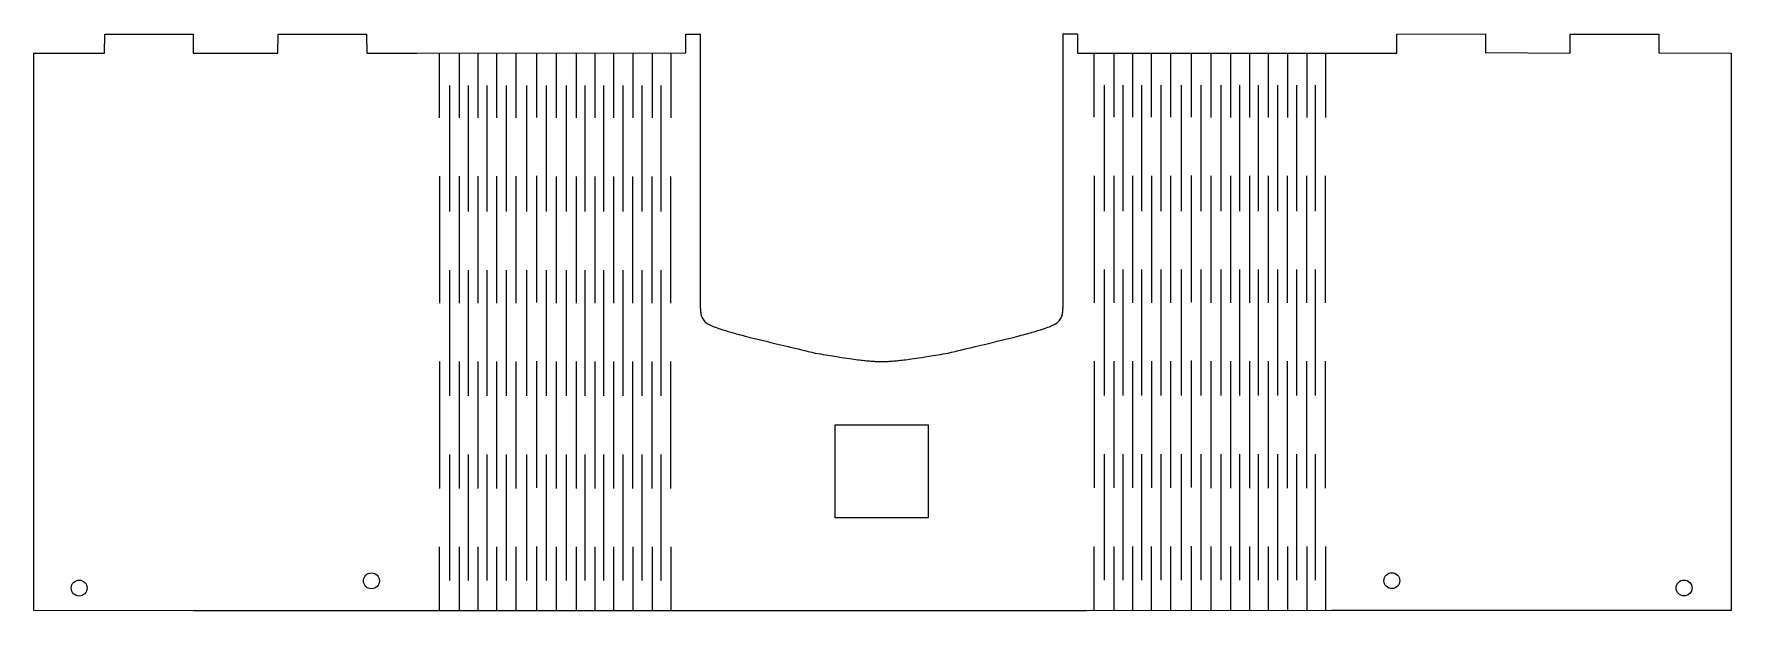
# Model space of a CAD drawing. Header units: millimetres. Extents: x 6 to 591, y -479 to -280.
import ezdxf

# ---------------------------------------------------------------- set-up
doc = ezdxf.new("R2010")
doc.units = ezdxf.units.MM
doc.layers.get('0').update_dxf_attribs({"linetype": 'CONTINUOUS'})

msp = doc.modelspace()

# ---------------------------------------------------------------- linework, layer by layer
for p, q in [((29.92, -286.39), (29.95, -279.9)), ((29.95, -279.9), (60.49, -279.9)), ((60.49, -279.9), (60.47, -286.39)), ((89.68, -286.39), (89.73, -279.88)), ((89.73, -279.88), (120.26, -279.88)), ((120.26, -279.88), (120.27, -286.39)), ((230.25, -286.3), (230.25, -279.85)), ((230.25, -279.85), (235.34, -279.85)), ((235.34, -374.45), (235.34, -279.85)), ((360.3, -279.84), (360.3, -374.45)), ((365.4, -279.84), (360.3, -279.84)), ((365.4, -279.84), (365.4, -286.4)), ((475.39, -279.83), (505.92, -279.78)), ((475.39, -286.4), (475.39, -279.83)), ((506.02, -279.78), (506.02, -286.23)), ((535.2, -286.4), (535.23, -279.82)), ((535.23, -279.82), (565.75, -279.82)), ((565.75, -279.82), (565.75, -286.28)), ((5.54, -286.39), (29.92, -286.39)), ((5.54, -478.66), (5.54, -286.39)), ((60.47, -286.39), (89.68, -286.39)), ((120.27, -286.39), (137.53, -286.39)), ((137.53, -286.38), (230.25, -286.3)), ((145.31, -286.57), (145.31, -308.68)), ((152.18, -286.57), (152.18, -308.68)), ((158.62, -286.57), (158.62, -308.68)), ((165.07, -286.57), (165.07, -308.68)), ((171.73, -286.57), (171.73, -308.68)), ((178.85, -286.48), (178.85, -308.6)), ((185.57, -286.58), (185.57, -308.7)), ((192.44, -286.58), (192.44, -308.7)), ((198.89, -286.58), (198.89, -308.7)), ((205.33, -286.58), (205.33, -308.7)), ((211.99, -286.58), (211.99, -308.7)), ((218.65, -286.58), (218.65, -308.7)), ((225.1, -286.58), (225.1, -308.7)), ((365.4, -286.4), (450.29, -286.4)), ((371.02, -286.42), (371.02, -308.54)), ((377.89, -286.42), (377.89, -308.54)), ((384.34, -286.42), (384.34, -308.54)), ((390.78, -286.42), (390.78, -308.54)), ((397.44, -286.42), (397.44, -308.54)), ((404.57, -286.34), (404.57, -308.45)), ((411.28, -286.44), (411.28, -308.55)), ((418.15, -286.44), (418.15, -308.55)), ((424.6, -286.44), (424.6, -308.55)), ((431.04, -286.44), (431.04, -308.55)), ((437.7, -286.44), (437.7, -308.55)), ((444.36, -286.44), (444.36, -308.55)), ((450.29, -286.4), (475.39, -286.4)), ((450.81, -286.44), (450.81, -308.55)), ((505.92, -286.23), (535.2, -286.4)), ((565.75, -286.28), (590.68, -286.36)), ((590.68, -286.36), (590.68, -478.62)), ((148.77, -297.59), (148.77, -341.01)), ((155.21, -297.59), (155.21, -341.01)), ((161.65, -297.59), (161.65, -341.01)), ((168.3, -297.59), (168.3, -341.01)), ((175.42, -297.59), (175.42, -341.01)), ((182.13, -297.59), (182.13, -341.01)), ((189, -297.59), (189, -341.01)), ((195.44, -297.59), (195.44, -341.01)), ((201.88, -297.59), (201.88, -341.01)), ((208.54, -297.59), (208.54, -341.01)), ((215.19, -297.59), (215.19, -341.01)), ((221.63, -297.59), (221.63, -341.01)), ((374.48, -297.44), (374.48, -340.86)), ((380.92, -297.44), (380.92, -340.86)), ((387.36, -297.44), (387.36, -340.86)), ((394.02, -297.44), (394.02, -340.86)), ((401.14, -297.44), (401.14, -340.86)), ((407.85, -297.44), (407.85, -340.86)), ((414.71, -297.44), (414.71, -340.86)), ((421.15, -297.44), (421.15, -340.86)), ((427.59, -297.44), (427.59, -340.86)), ((434.25, -297.44), (434.25, -340.86)), ((440.9, -297.44), (440.9, -340.86)), ((447.34, -297.44), (447.34, -340.86)), ((145.33, -328.87), (145.33, -372.6)), ((152.2, -328.87), (152.2, -372.6)), ((158.64, -328.87), (158.64, -372.6)), ((165.08, -328.87), (165.08, -372.6)), ((171.74, -328.87), (171.74, -372.6)), ((178.86, -328.7), (178.86, -372.43)), ((185.57, -328.9), (185.57, -372.63)), ((192.44, -328.9), (192.44, -372.63)), ((198.88, -328.9), (198.88, -372.63)), ((205.32, -328.9), (205.32, -372.63)), ((211.97, -328.9), (211.97, -372.63)), ((218.63, -328.9), (218.63, -372.63)), ((225.07, -328.9), (225.07, -372.63)), ((371.05, -328.73), (371.05, -372.46)), ((377.92, -328.73), (377.92, -372.46)), ((384.36, -328.73), (384.36, -372.46)), ((390.8, -328.73), (390.8, -372.46)), ((397.45, -328.73), (397.45, -372.46)), ((404.57, -328.56), (404.57, -372.29)), ((411.28, -328.76), (411.28, -372.49)), ((418.15, -328.76), (418.15, -372.49)), ((424.59, -328.76), (424.59, -372.49)), ((431.03, -328.76), (431.03, -372.49)), ((437.68, -328.76), (437.68, -372.49)), ((444.34, -328.76), (444.34, -372.49)), ((450.78, -328.76), (450.78, -372.49)), ((148.77, -361.21), (148.77, -404.63)), ((155.21, -361.21), (155.21, -404.63)), ((161.65, -361.21), (161.65, -404.63)), ((168.3, -361.21), (168.3, -404.63)), ((175.42, -361.21), (175.42, -404.63)), ((182.13, -361.21), (182.13, -404.63)), ((189, -361.21), (189, -404.63)), ((195.44, -361.21), (195.44, -404.63)), ((201.88, -361.21), (201.88, -404.63)), ((208.54, -361.21), (208.54, -404.63)), ((215.19, -361.21), (215.19, -404.63)), ((221.63, -361.21), (221.63, -404.63)), ((374.48, -361.06), (374.48, -404.48)), ((380.92, -361.06), (380.92, -404.48)), ((387.36, -361.06), (387.36, -404.48)), ((394.02, -361.06), (394.02, -404.48)), ((401.14, -361.06), (401.14, -404.48)), ((407.85, -361.06), (407.85, -404.48)), ((414.71, -361.06), (414.71, -404.48)), ((421.15, -361.06), (421.15, -404.48)), ((427.59, -361.06), (427.59, -404.48)), ((434.25, -361.06), (434.25, -404.48)), ((440.9, -361.06), (440.9, -404.48)), ((447.34, -361.06), (447.34, -404.48)), ((145.33, -392.75), (145.33, -436.48)), ((152.2, -392.75), (152.2, -436.48)), ((158.64, -392.75), (158.64, -436.48)), ((165.08, -392.75), (165.08, -436.48)), ((171.74, -392.75), (171.74, -436.48)), ((178.86, -392.59), (178.86, -436.32)), ((185.57, -392.78), (185.57, -436.51)), ((192.44, -392.78), (192.44, -436.51)), ((198.88, -392.78), (198.88, -436.51)), ((205.32, -392.78), (205.32, -436.51)), ((211.97, -392.78), (211.97, -436.51)), ((218.63, -392.78), (218.63, -436.51)), ((225.07, -392.78), (225.07, -436.51)), ((371.05, -392.61), (371.05, -436.34)), ((377.92, -392.61), (377.92, -436.34)), ((384.36, -392.61), (384.36, -436.34)), ((390.8, -392.61), (390.8, -436.34)), ((397.45, -392.61), (397.45, -436.34)), ((404.57, -392.44), (404.57, -436.17)), ((411.28, -392.64), (411.28, -436.37)), ((418.15, -392.64), (418.15, -436.37)), ((424.59, -392.64), (424.59, -436.37)), ((431.03, -392.64), (431.03, -436.37)), ((437.68, -392.64), (437.68, -436.37)), ((444.34, -392.64), (444.34, -436.37)), ((450.78, -392.64), (450.78, -436.37)), ((281.79, -414.56), (313.84, -414.56)), ((281.79, -446.61), (281.79, -414.56)), ((313.85, -414.6), (313.85, -446.65)), ((148.77, -424.85), (148.77, -468.27)), ((155.21, -424.85), (155.21, -468.27)), ((161.65, -424.85), (161.65, -468.27)), ((168.3, -424.85), (168.3, -468.27)), ((175.42, -424.85), (175.42, -468.27)), ((182.13, -424.85), (182.13, -468.27)), ((189, -424.85), (189, -468.27)), ((195.44, -424.85), (195.44, -468.27)), ((201.88, -424.85), (201.88, -468.27)), ((208.54, -424.85), (208.54, -468.27)), ((215.19, -424.85), (215.19, -468.27)), ((221.63, -424.85), (221.63, -468.27)), ((374.48, -424.71), (374.48, -468.12)), ((380.92, -424.71), (380.92, -468.12)), ((387.36, -424.71), (387.36, -468.12)), ((394.02, -424.71), (394.02, -468.12)), ((401.14, -424.71), (401.14, -468.12)), ((407.85, -424.71), (407.85, -468.12)), ((414.71, -424.71), (414.71, -468.12)), ((421.15, -424.71), (421.15, -468.12)), ((427.59, -424.71), (427.59, -468.12)), ((434.25, -424.71), (434.25, -468.12)), ((440.9, -424.71), (440.9, -468.12)), ((447.34, -424.71), (447.34, -468.12)), ((313.85, -446.65), (281.8, -446.65)), ((145.31, -456.67), (145.31, -478.78)), ((152.18, -456.67), (152.18, -478.78)), ((158.62, -456.67), (158.62, -478.78)), ((165.07, -456.67), (165.07, -478.78)), ((171.73, -456.67), (171.73, -478.78)), ((178.85, -456.58), (178.85, -478.7)), ((185.57, -456.68), (185.57, -478.8)), ((192.44, -456.68), (192.44, -478.8)), ((198.89, -456.68), (198.89, -478.8)), ((205.33, -456.68), (205.33, -478.8)), ((211.99, -456.68), (211.99, -478.8)), ((218.65, -456.68), (218.65, -478.8)), ((225.1, -456.68), (225.1, -478.8)), ((371.02, -456.52), (371.02, -478.64)), ((377.89, -456.52), (377.89, -478.64)), ((384.34, -456.52), (384.34, -478.64)), ((390.78, -456.52), (390.78, -478.64)), ((397.44, -456.52), (397.44, -478.64)), ((404.57, -456.44), (404.57, -478.56)), ((411.28, -456.54), (411.28, -478.65)), ((418.15, -456.54), (418.15, -478.65)), ((424.6, -456.54), (424.6, -478.65)), ((431.04, -456.54), (431.04, -478.65)), ((437.7, -456.54), (437.7, -478.65)), ((444.36, -456.54), (444.36, -478.65)), ((450.81, -456.54), (450.81, -478.65)), ((60.45, -478.7), (5.54, -478.66)), ((120.21, -478.7), (60.45, -478.7)), ((186.86, -478.7), (120.21, -478.7)), ((283.06, -478.7), (186.86, -478.7)), ((343.38, -478.7), (283.06, -478.7)), ((368.59, -478.67), (343.38, -478.7)), ((452.94, -478.65), (368.59, -478.67)), ((506.48, -478.64), (452.94, -478.65)), ((566.29, -478.63), (506.48, -478.64)), ((590.68, -478.62), (566.29, -478.63))]:
    msp.add_line(p, q)
for centre in [(121.89, -468.37), (473.72, -468.32), (574.47, -470.84), (21.14, -470.86)]:
    msp.add_circle(centre, 2.75)
for points in [[(235.34, -374.45), (235.34, -380.45), (274.89, -389.83)], [(320.75, -389.83), (360.3, -380.45), (360.3, -374.45)], [(274.89, -389.83), (297.82, -393.71), (320.75, -389.83)]]:
    msp.add_rational_spline(points, [1, 3, 1], degree=2)

doc.saveas('drawing.dxf')
